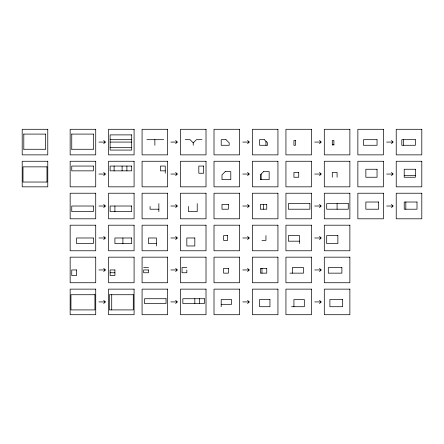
<?xml version="1.0" encoding="UTF-8"?>
<svg xmlns="http://www.w3.org/2000/svg" width="444" height="444" viewBox="0 0 444 444"><rect width="100%" height="100%" fill="white"/><g stroke="black" fill="none" stroke-linecap="round" stroke-linejoin="round"><path stroke-width="0.67" d="M103.718 143.678L105.317 142.08L103.718 140.482M103.718 175.646L105.317 174.048L103.718 172.45M103.718 207.614L105.317 206.016L103.718 204.418M175.646 143.678L177.245 142.08L175.646 140.482M193.229 145.277L193.229 142.879L196.426 139.682L202.02 139.682M103.718 239.582L105.317 237.984L103.718 236.386M175.646 175.646L177.245 174.048L175.646 172.45M103.718 271.55L105.317 269.952L103.718 268.354M175.646 207.614L177.245 206.016L175.646 204.418M247.574 143.678L249.173 142.08L247.574 140.482M103.718 303.518L105.317 301.92L103.718 300.322M175.646 239.582L177.245 237.984L175.646 236.386M247.574 175.646L249.173 174.048L247.574 172.45M175.646 271.55L177.245 269.952L175.646 268.354M247.574 207.614L249.173 206.016L247.574 204.418M319.502 143.678L321.101 142.08L319.502 140.482M175.646 303.518L177.245 301.92L175.646 300.322M247.574 239.582L249.173 237.984L247.574 236.386M319.502 175.646L321.101 174.048L319.502 172.45M247.574 271.55L249.173 269.952L247.574 268.354M319.502 207.614L321.101 206.016L319.502 204.418M391.43 143.678L393.029 142.08L391.43 140.482M247.574 303.518L249.173 301.92L247.574 300.322M319.502 239.582L321.101 237.984L319.502 236.386M391.43 175.646L393.029 174.048L391.43 172.45M319.502 271.55L321.101 269.952L319.502 268.354M391.43 207.614L393.029 206.016L391.43 204.418M319.502 303.518L321.101 301.92L319.502 300.322M23.798 134.088L45.377 134.088M71.75 134.088L93.329 134.088M110.112 139.682L131.69 139.682M146.875 139.682L163.658 139.682M185.237 139.682L190.032 139.682L193.229 142.879M98.923 142.08L105.317 142.08M110.112 142.08L131.69 142.08M170.851 142.08L177.245 142.08M242.779 142.08L249.173 142.08M314.707 142.08L321.101 142.08M386.635 142.08L393.029 142.08M332.29 144.478L333.888 144.478M110.112 147.674L131.69 147.674M23.798 149.273L45.377 149.273M71.75 149.273L93.329 149.273M46.975 166.855L22.999 166.855L22.999 182.04L46.975 182.04M165.257 170.851L160.462 170.851L160.462 166.056L165.257 166.056L165.257 173.249M98.923 174.048L105.317 174.048M170.851 174.048L177.245 174.048M242.779 174.048L249.173 174.048M314.707 174.048L321.101 174.048M386.635 174.048L393.029 174.048M404.218 175.646L415.406 175.646M98.923 206.016L105.317 206.016M170.851 206.016L177.245 206.016M242.779 206.016L249.173 206.016M314.707 206.016L321.101 206.016M386.635 206.016L393.029 206.016M158.863 209.213L150.072 209.213L150.072 206.416M98.923 237.984L105.317 237.984M170.851 237.984L177.245 237.984M242.779 237.984L249.173 237.984M314.707 237.984L321.101 237.984M261.96 240.382L265.956 240.382L265.956 235.586M299.522 241.181L288.334 241.181L288.334 235.586L299.522 235.586L299.522 243.578M156.466 243.578L148.474 243.578L148.474 237.984L156.466 237.984L156.466 245.976M143.678 267.554L148.474 267.554M186.835 267.554L182.04 267.554L182.04 272.749L186.835 272.749L186.835 269.952M98.923 269.952L105.317 269.952M170.851 269.952L177.245 269.952M242.779 269.952L249.173 269.952M314.707 269.952L321.101 269.952M110.112 272.749L114.907 272.749M289.932 273.149L303.518 273.149L303.518 267.554L292.33 267.554L292.33 273.149M98.923 301.92L105.317 301.92M170.851 301.92L177.245 301.92M242.779 301.92L249.173 301.92M314.707 301.92L321.101 301.92M221.201 304.318L231.59 304.318L231.59 299.522L221.201 299.522L221.201 306.715M291.53 306.715L304.318 306.715L304.318 299.522L293.928 299.522L293.928 306.715M405.816 202.02L405.816 209.213M403.418 139.682L403.418 145.277M337.085 177.245L337.085 172.45L332.29 172.45L332.29 177.245M337.085 203.618L337.085 209.213M333.888 145.277L333.888 140.482L332.29 140.482L332.29 145.277M265.956 141.281L265.956 145.277M263.558 204.418L263.558 209.213M261.96 268.354L261.96 273.149M261.161 174.048L261.161 179.642M199.622 298.723L199.622 303.518M197.225 203.618L197.225 211.61L188.434 211.61L188.434 206.416M194.827 298.723L194.827 303.518M158.863 203.618L158.863 211.61M154.867 139.682L154.867 145.277M126.895 166.056L126.895 170.851M122.899 237.984L122.899 243.578M122.1 166.056L122.1 170.851M114.907 206.016L114.907 211.61M114.108 166.056L114.108 170.851M111.71 294.727L111.71 309.912M93.329 134.044L93.329 149.228M71.75 134.044L71.75 149.228M46.975 166.811L46.975 181.996M45.377 134.044L45.377 149.228M23.798 134.044L23.798 149.228M225.197 171.65L222 174.847L222 179.642L230.791 179.642L230.791 171.65L225.197 171.65M263.558 171.65L260.362 174.847L260.362 179.642L269.153 179.642L269.153 171.65L263.558 171.65M47.774 129.293L22.2 129.293L22.2 154.867L47.774 154.867L47.774 129.293M95.726 129.293L70.152 129.293L70.152 154.867L95.726 154.867L95.726 129.293M134.088 129.293L108.514 129.293L108.514 154.867L134.088 154.867L134.088 129.293M167.654 129.293L142.08 129.293L142.08 154.867L167.654 154.867L167.654 129.293M206.016 129.293L180.442 129.293L180.442 154.867L206.016 154.867L206.016 129.293M239.582 129.293L214.008 129.293L214.008 154.867L239.582 154.867L239.582 129.293M277.944 129.293L252.37 129.293L252.37 154.867L277.944 154.867L277.944 129.293M311.51 129.293L285.936 129.293L285.936 154.867L311.51 154.867L311.51 129.293M349.872 129.293L324.298 129.293L324.298 154.867L349.872 154.867L349.872 129.293M383.438 129.293L357.864 129.293L357.864 154.867L383.438 154.867L383.438 129.293M421.8 129.293L396.226 129.293L396.226 154.867L421.8 154.867L421.8 129.293M131.69 134.887L110.112 134.887L110.112 150.072L131.69 150.072L131.69 134.887M225.996 139.682L221.201 139.682L221.201 145.277L229.193 145.277L229.193 142.879L225.996 139.682M264.358 139.682L259.562 139.682L259.562 145.277L267.554 145.277L267.554 142.879L264.358 139.682M377.045 139.682L363.458 139.682L363.458 145.277L377.045 145.277L377.045 139.682M415.406 139.682L401.82 139.682L401.82 145.277L415.406 145.277L415.406 139.682M295.526 140.482L293.928 140.482L293.928 145.277L295.526 145.277L295.526 140.482M47.774 161.261L22.2 161.261L22.2 186.835L47.774 186.835L47.774 161.261M95.726 161.261L70.152 161.261L70.152 186.835L95.726 186.835L95.726 161.261M134.088 161.261L108.514 161.261L108.514 186.835L134.088 186.835L134.088 161.261M167.654 161.261L142.08 161.261L142.08 186.835L167.654 186.835L167.654 161.261M206.016 161.261L180.442 161.261L180.442 186.835L206.016 186.835L206.016 161.261M239.582 161.261L214.008 161.261L214.008 186.835L239.582 186.835L239.582 161.261M277.944 161.261L252.37 161.261L252.37 186.835L277.944 186.835L277.944 161.261M311.51 161.261L285.936 161.261L285.936 186.835L311.51 186.835L311.51 161.261M349.872 161.261L324.298 161.261L324.298 186.835L349.872 186.835L349.872 161.261M383.438 161.261L357.864 161.261L357.864 186.835L383.438 186.835L383.438 161.261M421.8 161.261L396.226 161.261L396.226 186.835L421.8 186.835L421.8 161.261M93.329 166.056L71.75 166.056L71.75 170.851L93.329 170.851L93.329 166.056M131.69 166.056L110.112 166.056L110.112 170.851L131.69 170.851L131.69 166.056M203.618 166.056L198.823 166.056L198.823 173.249L203.618 173.249L203.618 166.056M377.045 169.253L365.856 169.253L365.856 177.245L377.045 177.245L377.045 169.253M415.406 169.253L404.218 169.253L404.218 177.245L415.406 177.245L415.406 169.253M298.723 172.45L293.928 172.45L293.928 177.245L298.723 177.245L298.723 172.45M95.726 193.229L70.152 193.229L70.152 218.803L95.726 218.803L95.726 193.229M134.088 193.229L108.514 193.229L108.514 218.803L134.088 218.803L134.088 193.229M167.654 193.229L142.08 193.229L142.08 218.803L167.654 218.803L167.654 193.229M206.016 193.229L180.442 193.229L180.442 218.803L206.016 218.803L206.016 193.229M239.582 193.229L214.008 193.229L214.008 218.803L239.582 218.803L239.582 193.229M277.944 193.229L252.37 193.229L252.37 218.803L277.944 218.803L277.944 193.229M311.51 193.229L285.936 193.229L285.936 218.803L311.51 218.803L311.51 193.229M349.872 193.229L324.298 193.229L324.298 218.803L349.872 218.803L349.872 193.229M383.438 193.229L357.864 193.229L357.864 218.803L383.438 218.803L383.438 193.229M421.8 193.229L396.226 193.229L396.226 218.803L421.8 218.803L421.8 193.229M378.643 202.02L365.856 202.02L365.856 209.213L378.643 209.213L378.643 202.02M417.005 202.02L404.218 202.02L404.218 209.213L417.005 209.213L417.005 202.02M309.912 203.618L288.334 203.618L288.334 209.213L309.912 209.213L309.912 203.618M348.274 203.618L326.695 203.618L326.695 209.213L348.274 209.213L348.274 203.618M228.394 204.418L222 204.418L222 209.213L228.394 209.213L228.394 204.418M266.755 204.418L260.362 204.418L260.362 209.213L266.755 209.213L266.755 204.418M93.329 206.016L71.75 206.016L71.75 211.61L93.329 211.61L93.329 206.016M131.69 206.016L110.112 206.016L110.112 211.61L131.69 211.61L131.69 206.016M95.726 225.197L70.152 225.197L70.152 250.771L95.726 250.771L95.726 225.197M134.088 225.197L108.514 225.197L108.514 250.771L134.088 250.771L134.088 225.197M167.654 225.197L142.08 225.197L142.08 250.771L167.654 250.771L167.654 225.197M206.016 225.197L180.442 225.197L180.442 250.771L206.016 250.771L206.016 225.197M239.582 225.197L214.008 225.197L214.008 250.771L239.582 250.771L239.582 225.197M277.944 225.197L252.37 225.197L252.37 250.771L277.944 250.771L277.944 225.197M311.51 225.197L285.936 225.197L285.936 250.771L311.51 250.771L311.51 225.197M349.872 225.197L324.298 225.197L324.298 250.771L349.872 250.771L349.872 225.197M227.594 235.586L223.598 235.586L223.598 240.382L227.594 240.382L227.594 235.586M337.884 235.586L326.695 235.586L326.695 243.578L337.884 243.578L337.884 235.586M93.329 237.984L76.546 237.984L76.546 243.578L93.329 243.578L93.329 237.984M131.69 237.984L114.907 237.984L114.907 243.578L131.69 243.578L131.69 237.984M194.827 237.984L186.835 237.984L186.835 245.976L194.827 245.976L194.827 237.984M95.726 257.165L70.152 257.165L70.152 282.739L95.726 282.739L95.726 257.165M134.088 257.165L108.514 257.165L108.514 282.739L134.088 282.739L134.088 257.165M167.654 257.165L142.08 257.165L142.08 282.739L167.654 282.739L167.654 257.165M206.016 257.165L180.442 257.165L180.442 282.739L206.016 282.739L206.016 257.165M239.582 257.165L214.008 257.165L214.008 282.739L239.582 282.739L239.582 257.165M277.944 257.165L252.37 257.165L252.37 282.739L277.944 282.739L277.944 257.165M311.51 257.165L285.936 257.165L285.936 282.739L311.51 282.739L311.51 257.165M349.872 257.165L324.298 257.165L324.298 282.739L349.872 282.739L349.872 257.165M341.88 267.554L328.294 267.554L328.294 273.149L341.88 273.149L341.88 267.554M228.394 268.354L223.598 268.354L223.598 273.149L228.394 273.149L228.394 268.354M266.755 268.354L260.362 268.354L260.362 273.149L266.755 273.149L266.755 268.354M76.546 269.952L71.75 269.952L71.75 275.546L76.546 275.546L76.546 269.952M114.907 269.952L110.112 269.952L110.112 275.546L114.907 275.546L114.907 269.952M148.474 269.952L143.678 269.952L143.678 272.749L148.474 272.749L148.474 269.952M95.726 289.133L70.152 289.133L70.152 314.707L95.726 314.707L95.726 289.133M134.088 289.133L108.514 289.133L108.514 314.707L134.088 314.707L134.088 289.133M167.654 289.133L142.08 289.133L142.08 314.707L167.654 314.707L167.654 289.133M206.016 289.133L180.442 289.133L180.442 314.707L206.016 314.707L206.016 289.133M239.582 289.133L214.008 289.133L214.008 314.707L239.582 314.707L239.582 289.133M277.944 289.133L252.37 289.133L252.37 314.707L277.944 314.707L277.944 289.133M311.51 289.133L285.936 289.133L285.936 314.707L311.51 314.707L311.51 289.133M349.872 289.133L324.298 289.133L324.298 314.707L349.872 314.707L349.872 289.133M94.927 294.727L70.951 294.727L70.951 309.912L94.927 309.912L94.927 294.683M133.289 294.727L109.313 294.727L109.313 309.912L133.289 309.912L133.289 294.683M166.056 298.723L144.478 298.723L144.478 303.518L166.056 303.518L166.056 298.723M204.418 298.723L182.839 298.723L182.839 303.518L204.418 303.518L204.418 298.723M269.952 299.522L259.562 299.522L259.562 306.715L269.952 306.715L269.952 299.522M342.679 299.522L329.892 299.522L329.892 306.715L342.679 306.715L342.679 299.522"/></g></svg>
